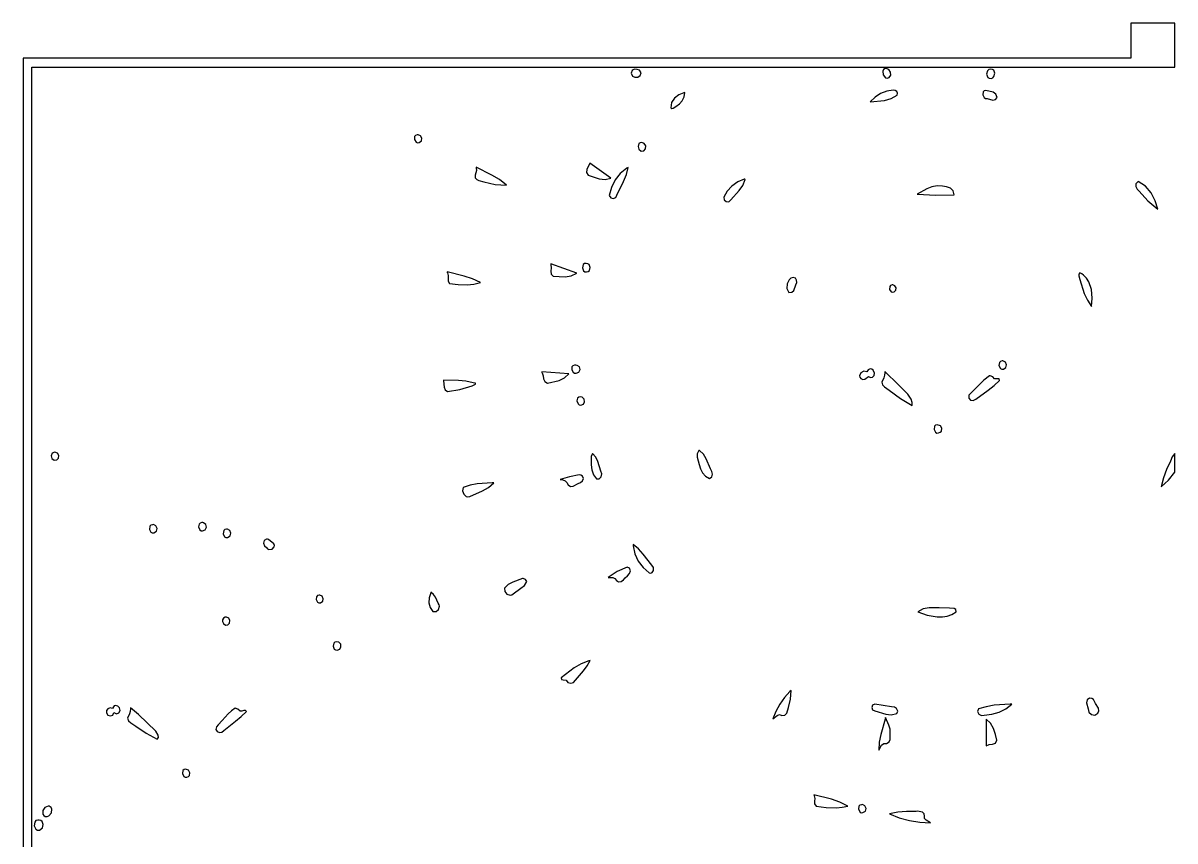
# Model space of a CAD drawing. Extents: x 0 to 13.1, y 0 to 21.
# Drawn here: x 0 to 13.1, y 11.7 to 21 of the extents above; entities that cross this region are included whole.
import ezdxf

# ---------------------------------------------------------------- set-up
doc = ezdxf.new("R2010")
doc.units = 0
doc.layers.add('Layer_1', color=7, linetype='CONTINUOUS')

msp = doc.modelspace()

# ---------------------------------------------------------------- linework, layer by layer
at = {"layer": 'Layer_1', "color": 7}
for points in [[(12.600011, 20.99998), (12.600011, 20.600018), (0, 20.600018), (0, 0.400016), (12.600011, 0.400016), (12.600011, 0), (13.099963, 0), (13.099963, 0.500064), (0.099935, 0.500064), (0.099935, 20.500083), (0.099935, 20.500083), (13.099906, 20.500083), (13.099906, 21.000034), (12.599955, 21.000034), (12.600011, 20.99998)], [(6.954794, 20.47444), (6.937376, 20.47001), (6.925505, 20.459535), (6.917591, 20.42857), (6.929422, 20.397789), (6.959369, 20.383435), (6.992281, 20.383889), (7.018592, 20.40486), (7.028534, 20.435073), (7.012342, 20.463253), (6.984758, 20.473647), (6.954794, 20.47444), (6.954794, 20.47444)], [(9.814774, 20.483271), (9.805515, 20.482932), (9.786453, 20.47128), (9.776822, 20.453465), (9.781024, 20.411049), (9.808453, 20.37908), (9.827858, 20.374326), (9.849445, 20.380957), (9.866905, 20.408772), (9.863771, 20.441897), (9.844807, 20.470128), (9.814774, 20.483263), (9.814774, 20.483271)], [(11.003139, 20.474835), (10.982492, 20.470827), (10.968272, 20.458333), (10.958474, 20.419739), (10.97247, 20.38276), (10.987992, 20.372283), (11.008984, 20.371099), (11.027102, 20.37834), (11.040185, 20.391914), (11.050543, 20.428666), (11.03866, 20.462569), (11.023942, 20.472581), (11.003139, 20.474835), (11.003139, 20.474835)], [(7.525964, 20.21041), (7.519458, 20.207644), (7.51538, 20.205923), (7.458551, 20.183218), (7.408669, 20.145852), (7.375445, 20.095788), (7.368591, 20.034989), (7.377006, 20.028902), (7.391836, 20.034329), (7.423491, 20.052244), (7.463959, 20.080717), (7.497233, 20.117541), (7.519254, 20.161252), (7.525964, 20.210388), (7.525964, 20.21041)], [(9.896577, 20.236482), (9.822582, 20.22404), (9.752516, 20.197323), (9.68923, 20.15725), (9.635575, 20.10474), (9.795613, 20.121109), (9.872367, 20.143191), (9.942161, 20.181968), (9.946164, 20.203487), (9.936391, 20.221737), (9.918107, 20.233732), (9.896577, 20.236482), (9.896577, 20.236482)], [(10.950002, 20.232404), (10.931263, 20.228222), (10.919361, 20.217028), (10.914053, 20.183619), (10.93004, 20.152209), (10.944758, 20.143513), (10.963286, 20.142829), (11.027955, 20.125286), (11.058674, 20.13016), (11.079483, 20.155013), (11.064765, 20.193013), (11.031138, 20.213845), (10.950002, 20.232404), (10.950002, 20.232404)], [(4.491634, 19.730906), (4.481878, 19.730088), (4.463726, 19.723413), (4.452964, 19.710162), (4.450861, 19.674509), (4.470082, 19.644279), (4.485974, 19.637809), (4.505139, 19.640626), (4.532808, 19.65997), (4.536676, 19.690187), (4.521399, 19.718196), (4.491634, 19.730915), (4.491634, 19.730906)], [(7.036153, 19.640507), (7.01785, 19.638103), (7.004723, 19.628977), (6.993528, 19.598455), (7.001634, 19.564719), (7.028107, 19.54355), (7.060371, 19.547458), (7.079918, 19.571637), (7.082806, 19.603684), (7.065092, 19.631191), (7.036153, 19.640507), (7.036153, 19.640507)], [(6.44448, 19.406684), (6.441996, 19.400122), (6.44129, 19.398372), (6.412774, 19.334337), (6.40838, 19.301477), (6.425252, 19.272309), (6.55317, 19.228728), (6.619637, 19.222381), (6.685257, 19.237695), (6.444488, 19.406698), (6.44448, 19.406684)], [(5.152209, 19.362143), (5.152548, 19.355144), (5.15283, 19.349963), (5.156848, 19.322532), (5.151031, 19.295899), (5.143605, 19.269316), (5.142797, 19.242035), (5.159989, 19.222106), (5.184987, 19.2107), (5.239041, 19.194464), (5.367319, 19.165484), (5.498442, 19.157919), (5.419331, 19.220482), (5.33272, 19.271738), (5.152223, 19.362143), (5.152209, 19.362143)], [(6.881097, 19.35966), (6.866546, 19.349243), (6.790891, 19.291256), (6.731949, 19.216838), (6.690515, 19.130984), (6.66739, 19.038688), (6.68292, 19.012683), (6.712287, 19.00596), (6.740813, 19.017035), (6.75382, 19.04442), (6.83002, 19.197366), (6.861179, 19.27663), (6.881097, 19.35966), (6.881097, 19.35966)], [(8.203407, 19.227314), (8.199329, 19.226778), (8.127225, 19.193341), (8.062209, 19.146935), (8.007889, 19.088858), (7.967873, 19.020403), (7.973548, 18.990051), (7.996573, 18.970881), (8.025436, 18.968699), (8.048625, 18.989314), (8.144156, 19.096533), (8.185142, 19.154916), (8.212393, 19.220383), (8.203407, 19.227328), (8.203407, 19.227314)], [(10.396471, 19.150144), (10.336039, 19.137056), (10.278243, 19.115374), (10.169866, 19.05572), (10.380161, 19.041853), (10.590886, 19.047068), (10.578989, 19.091853), (10.546042, 19.122057), (10.50181, 19.139571), (10.45606, 19.146286), (10.396471, 19.150144), (10.396471, 19.150144)], [(12.679717, 19.199642), (12.676243, 19.196665), (12.654684, 19.172121), (12.654379, 19.141542), (12.668838, 19.11139), (12.691567, 19.088131), (12.789845, 18.977729), (12.904061, 18.884237), (12.875957, 18.980567), (12.829614, 19.070266), (12.764408, 19.145801), (12.679717, 19.199642), (12.679717, 19.199642)], [(6.002514, 18.26153), (6.003022, 18.254475), (6.003304, 18.250727), (6.005094, 18.216632), (6.00111, 18.180316), (6.00441, 18.147027), (6.028052, 18.122016), (6.167083, 18.114188), (6.234884, 18.125672), (6.297047, 18.156798), (6.002531, 18.26153), (6.002514, 18.26153)], [(6.40435, 18.267979), (6.384423, 18.264987), (6.370603, 18.254044), (6.360639, 18.219005), (6.373166, 18.184268), (6.387459, 18.173703), (6.40689, 18.171242), (6.426378, 18.176434), (6.440133, 18.187992), (6.450591, 18.221417), (6.438564, 18.253938), (6.424212, 18.264367), (6.40435, 18.267979), (6.40435, 18.267979)], [(4.822969, 18.170358), (4.824719, 18.163523), (4.825876, 18.159168), (4.834884, 18.129024), (4.833151, 18.096477), (4.833996, 18.065221), (4.850737, 18.03895), (4.949542, 18.027246), (5.05022, 18.025776), (5.126901, 18.03265), (5.201971, 18.049807), (5.111467, 18.091857), (5.017049, 18.123679), (4.822955, 18.170358), (4.822969, 18.170358)], [(8.757875, 18.108732), (8.733423, 18.099311), (8.713776, 18.082925), (8.68978, 18.036324), (8.687649, 17.983071), (8.709146, 17.937305), (8.742697, 17.939419), (8.765952, 17.961478), (8.789515, 18.025776), (8.798054, 18.050802), (8.796144, 18.078126), (8.78301, 18.100015), (8.757875, 18.108732), (8.757875, 18.108732)], [(12.018038, 18.158894), (12.006084, 18.146276), (12.007634, 18.126869), (12.01832, 18.085858), (12.067446, 17.92507), (12.103541, 17.849226), (12.148958, 17.778388), (12.157548, 17.873543), (12.150775, 17.970451), (12.120922, 18.060253), (12.094928, 18.099721), (12.06027, 18.13409), (12.040007, 18.148601), (12.018047, 18.158894), (12.018038, 18.158894)], [(9.890292, 18.024616), (9.882079, 18.024616), (9.865289, 18.018119), (9.855599, 18.005555), (9.854602, 17.972246), (9.873256, 17.944727), (9.888129, 17.939401), (9.905726, 17.943037), (9.9275, 17.962489), (9.92947, 17.98886), (9.91571, 18.012729), (9.890292, 18.024672), (9.890292, 18.024616)], [(5.899051, 17.034194), (5.901478, 17.027578), (5.902805, 17.023997), (5.913325, 16.991091), (5.919766, 16.954693), (5.932858, 16.923636), (5.96333, 16.906753), (6.097017, 16.936789), (6.157999, 16.965903), (6.207684, 17.012861), (5.899057, 17.034194), (5.899051, 17.034194)], [(6.28661, 17.110868), (6.270625, 17.110586), (6.253103, 17.104412), (6.242487, 17.092306), (6.239537, 17.059326), (6.256899, 17.029706), (6.271673, 17.021801), (6.289698, 17.021508), (6.320188, 17.032482), (6.33476, 17.060647), (6.329942, 17.090795), (6.302265, 17.107718), (6.28661, 17.110806), (6.28661, 17.110868)], [(9.632544, 17.069471), (9.609985, 17.058064), (9.59765, 17.036838), (9.561332, 17.041573), (9.528676, 17.022841), (9.512773, 16.991471), (9.515193, 16.97443), (9.52671, 16.95829), (9.550036, 16.949199), (9.574565, 16.952672), (9.614462, 16.981664), (9.637502, 16.969466), (9.662113, 16.974467), (9.67967, 16.992285), (9.681546, 17.018539), (9.667125, 17.054794), (9.652057, 17.066547), (9.632544, 17.069471), (9.632544, 17.069471)], [(9.802261, 17.038108), (9.801217, 17.031106), (9.800229, 17.024491), (9.798245, 16.995605), (9.788794, 16.968858), (9.764841, 16.91684), (9.774513, 16.885823), (9.798166, 16.864235), (9.851435, 16.825835), (9.97853, 16.733125), (10.112767, 16.65121), (10.110309, 16.688646), (10.099837, 16.72278), (10.061121, 16.783119), (9.956498, 16.885971), (9.802266, 17.038108), (9.802261, 17.038108)], [(11.142929, 17.159153), (11.135874, 17.159153), (11.134604, 17.159153), (11.115572, 17.154137), (11.103509, 17.141885), (11.098305, 17.106353), (11.115027, 17.073919), (11.13037, 17.065539), (11.149708, 17.065944), (11.1784, 17.083213), (11.185734, 17.114667), (11.173361, 17.14509), (11.142929, 17.159263), (11.142929, 17.159153)], [(4.781132, 16.939991), (4.782289, 16.933045), (4.782572, 16.931437), (4.789097, 16.862396), (4.799783, 16.831111), (4.827439, 16.812429), (4.968645, 16.83523), (5.10641, 16.874385), (5.146335, 16.895637), (5.145997, 16.905031), (5.119364, 16.911647), (5.035971, 16.928189), (4.9513, 16.934969), (4.781138, 16.939979), (4.781132, 16.939991)], [(11.000108, 16.99153), (10.990902, 16.990486), (10.926593, 16.941754), (10.868455, 16.885658), (10.756471, 16.769227), (10.755099, 16.737678), (10.775957, 16.715105), (10.80635, 16.708542), (10.833585, 16.725019), (10.974708, 16.825834), (11.043529, 16.878329), (11.105941, 16.937239), (11.100805, 16.954718), (11.08496, 16.957268), (11.04834, 16.954435), (11.026893, 16.977818), (11.000108, 16.991533), (11.000108, 16.99153)], [(6.338039, 16.751255), (6.319174, 16.747738), (6.306558, 16.737309), (6.298693, 16.704823), (6.311672, 16.672016), (6.325112, 16.661186), (6.342724, 16.657108), (6.372517, 16.667953), (6.386349, 16.695186), (6.382558, 16.726089), (6.359483, 16.747947), (6.338039, 16.751255), (6.338039, 16.751255)], [(10.395701, 16.433701), (10.376793, 16.428477), (10.364885, 16.416117), (10.360011, 16.380584), (10.37695, 16.348292), (10.39231, 16.339985), (10.411576, 16.340435), (10.431363, 16.348171), (10.443936, 16.360869), (10.449426, 16.393466), (10.432022, 16.422864), (10.395701, 16.433701), (10.395701, 16.433701)], [(0.35989, 16.121823), (0.330512, 16.109618), (0.320465, 16.081323), (0.328519, 16.050498), (0.353441, 16.030705), (0.38423, 16.033317), (0.404291, 16.055757), (0.40834, 16.086053), (0.391089, 16.11223), (0.35989, 16.121823), (0.35989, 16.121823)], [(7.690999, 16.142823), (7.687084, 16.139846), (7.664746, 16.104967), (7.664918, 16.064727), (7.688636, 15.983466), (7.703925, 15.934655), (7.727418, 15.88766), (7.760625, 15.848742), (7.805053, 15.824166), (7.832562, 15.840983), (7.84071, 15.870383), (7.834406, 15.903573), (7.818557, 15.931763), (7.769011, 16.047631), (7.73788, 16.101369), (7.691007, 16.142823), (7.690999, 16.142823)], [(6.475293, 16.10638), (6.462783, 16.073388), (6.459141, 16.034667), (6.459549, 15.977221), (6.468813, 15.92012), (6.488496, 15.866287), (6.52016, 15.818646), (6.552393, 15.81779), (6.573403, 15.840664), (6.580524, 15.874274), (6.571093, 15.905627), (6.537938, 16.015089), (6.513454, 16.065728), (6.475293, 16.10638), (6.475293, 16.10638)], [(13.099963, 16.107932), (13.069503, 16.067313), (13.047836, 16.020199), (13.004656, 15.926251), (12.968373, 15.8294), (12.942039, 15.729246), (13.02811, 15.804653), (13.099963, 15.895769), (13.099963, 16.107932), (13.099963, 16.107932)], [(6.324315, 15.86467), (6.214762, 15.843624), (6.108567, 15.811147), (6.137764, 15.807408), (6.163749, 15.795721), (6.184619, 15.776519), (6.198472, 15.750238), (6.224394, 15.731752), (6.254473, 15.734672), (6.312188, 15.764846), (6.338503, 15.776877), (6.361883, 15.796954), (6.372874, 15.821952), (6.362017, 15.848742), (6.344702, 15.860798), (6.324315, 15.86467), (6.324315, 15.86467)], [(5.352906, 15.772452), (5.334663, 15.772), (5.166064, 15.76161), (5.083274, 15.746488), (5.004319, 15.722004), (4.999057, 15.682797), (5.012348, 15.643839), (5.040449, 15.618181), (5.058883, 15.614417), (5.079616, 15.618872), (5.224043, 15.682667), (5.292793, 15.720987), (5.352906, 15.77244), (5.352906, 15.772452)], [(1.481887, 15.298519), (1.471526, 15.297982), (1.453205, 15.291976), (1.441601, 15.279392), (1.436766, 15.24448), (1.453458, 15.213238), (1.468764, 15.205239), (1.488115, 15.205653), (1.516935, 15.224042), (1.523821, 15.254881), (1.511297, 15.284326), (1.481887, 15.298533), (1.481887, 15.298519)], [(2.044294, 15.321229), (2.034811, 15.32089), (2.016076, 15.31663), (2.003619, 15.305446), (1.996232, 15.271892), (2.010037, 15.239397), (2.024069, 15.229536), (2.04242, 15.227128), (2.072441, 15.239736), (2.085118, 15.268449), (2.079243, 15.299596), (2.05361, 15.31951), (2.044294, 15.321232), (2.044294, 15.321229)], [(2.324475, 15.248689), (2.313782, 15.248407), (2.294516, 15.243256), (2.281914, 15.230666), (2.27526, 15.194016), (2.29094, 15.160142), (2.306256, 15.151023), (2.326076, 15.15073), (2.355535, 15.169476), (2.364304, 15.201651), (2.353556, 15.23284), (2.324467, 15.248627), (2.324475, 15.248689)], [(2.781489, 15.132603), (2.769472, 15.132603), (2.742048, 15.117008), (2.734329, 15.087435), (2.744068, 15.056758), (2.769021, 15.03785), (2.780752, 15.022783), (2.796622, 15.015656), (2.83182, 15.021016), (2.856688, 15.045513), (2.859647, 15.062309), (2.853301, 15.080733), (2.793162, 15.130286), (2.781478, 15.132657), (2.781489, 15.132603)], [(6.936991, 15.072631), (6.939856, 15.055762), (6.956221, 14.965364), (6.995806, 14.88324), (7.052629, 14.810772), (7.120709, 14.749342), (7.138249, 14.747134), (7.152737, 14.75258), (7.170822, 14.778715), (7.171499, 14.812308), (7.151302, 14.837923), (7.053542, 14.964468), (6.999756, 15.023182), (6.936991, 15.072631), (6.936991, 15.072631)], [(6.8709, 14.814936), (6.757261, 14.765515), (6.653005, 14.698356), (6.706931, 14.698808), (6.730398, 14.687078), (6.747702, 14.665282), (6.773147, 14.648736), (6.801334, 14.653534), (6.827552, 14.671565), (6.847086, 14.694715), (6.874738, 14.714608), (6.897822, 14.742181), (6.907623, 14.773624), (6.895428, 14.805126), (6.8709, 14.814936), (6.8709, 14.814936)], [(5.688268, 14.685952), (5.680329, 14.685247), (5.568825, 14.643584), (5.516351, 14.617186), (5.474891, 14.575996), (5.477865, 14.53766), (5.503473, 14.507489), (5.539334, 14.496), (5.557238, 14.500548), (5.573062, 14.513709), (5.661616, 14.574555), (5.702639, 14.607983), (5.729168, 14.652726), (5.714698, 14.676381), (5.688268, 14.685964), (5.688268, 14.685952)], [(3.375366, 14.497547), (3.365943, 14.497208), (3.348179, 14.491698), (3.337079, 14.479602), (3.332908, 14.445732), (3.349499, 14.415758), (3.364351, 14.408532), (3.382919, 14.40984), (3.408622, 14.428079), (3.41432, 14.456928), (3.402428, 14.484158), (3.375366, 14.497538), (3.375366, 14.497547)], [(4.639248, 14.529793), (4.636539, 14.523234), (4.635833, 14.521372), (4.618483, 14.467859), (4.615706, 14.410561), (4.628754, 14.355669), (4.658876, 14.309375), (4.696372, 14.310162), (4.725609, 14.334782), (4.737244, 14.370496), (4.733541, 14.388534), (4.721933, 14.404568), (4.691145, 14.474703), (4.668714, 14.50536), (4.639251, 14.529805), (4.639248, 14.529793)], [(10.419735, 14.352798), (10.303702, 14.352459), (10.235906, 14.341196), (10.175875, 14.308308), (10.283088, 14.26836), (10.39734, 14.248833), (10.454503, 14.249639), (10.510303, 14.259044), (10.563699, 14.278212), (10.61365, 14.308308), (10.608582, 14.333784), (10.588213, 14.345654), (10.535598, 14.347994), (10.419735, 14.352789), (10.419735, 14.352798)], [(2.299451, 14.245367), (2.280448, 14.236074), (2.269614, 14.218073), (2.268462, 14.196341), (2.278504, 14.175858), (2.300713, 14.157022), (2.327953, 14.159745), (2.34921, 14.178353), (2.353471, 14.207168), (2.34021, 14.233518), (2.313395, 14.24487), (2.299451, 14.245378), (2.299451, 14.245367)], [(3.565206, 13.966562), (3.547207, 13.961765), (3.534913, 13.950239), (3.526793, 13.916442), (3.539561, 13.884058), (3.553376, 13.874297), (3.571931, 13.871973), (3.601794, 13.882161), (3.615859, 13.90896), (3.612369, 13.939686), (3.58957, 13.961654), (3.565206, 13.966562), (3.565206, 13.966562)], [(6.447951, 13.755336), (6.432573, 13.749934), (6.346787, 13.71613), (6.267965, 13.66892), (6.120364, 13.558167), (6.125172, 13.53981), (6.140857, 13.534519), (6.177139, 13.530055), (6.196683, 13.502888), (6.228387, 13.495522), (6.26065, 13.505861), (6.281872, 13.531805), (6.375318, 13.636392), (6.41665, 13.692637), (6.447951, 13.755322), (6.447951, 13.755336)], [(8.733731, 13.413305), (8.72111, 13.400354), (8.658366, 13.332553), (8.60566, 13.256916), (8.562378, 13.175317), (8.527906, 13.089633), (8.575088, 13.128523), (8.601197, 13.139868), (8.628614, 13.130699), (8.662214, 13.132795), (8.684719, 13.155412), (8.706556, 13.220601), (8.72761, 13.315845), (8.733731, 13.413305), (8.733731, 13.413305)], [(1.052271, 13.242823), (1.038027, 13.238194), (1.027938, 13.226698), (1.016277, 13.206608), (0.9901, 13.214692), (0.965557, 13.206102), (0.949851, 13.185638), (0.950186, 13.158103), (0.96536, 13.131924), (0.993207, 13.124329), (1.020559, 13.134434), (1.034246, 13.161354), (1.062093, 13.148645), (1.08973, 13.160244), (1.105528, 13.186233), (1.097856, 13.216695), (1.078811, 13.236672), (1.052271, 13.242823), (1.052271, 13.242823)], [(9.685514, 13.259463), (9.659677, 13.246374), (9.651237, 13.219788), (9.660443, 13.193774), (9.687546, 13.182402), (9.810042, 13.142435), (9.873314, 13.136528), (9.935374, 13.150929), (9.946895, 13.179678), (9.935063, 13.206632), (9.909068, 13.224903), (9.8781, 13.227603), (9.685562, 13.259463), (9.685562, 13.259463), (9.685514, 13.259463)], [(11.245675, 13.257431), (11.226052, 13.256923), (11.043984, 13.245251), (10.954385, 13.228335), (10.867209, 13.203233), (10.855766, 13.173279), (10.870096, 13.145526), (10.898982, 13.129333), (10.931206, 13.134058), (11.016839, 13.144281), (11.100188, 13.167107), (11.177663, 13.204248), (11.245675, 13.25742), (11.245675, 13.257431)], [(12.128226, 13.327261), (12.10139, 13.305365), (12.094857, 13.272692), (12.112625, 13.204009), (12.12127, 13.165943), (12.150456, 13.140319), (12.187901, 13.134207), (12.221326, 13.154677), (12.235456, 13.183255), (12.23161, 13.213317), (12.198175, 13.267069), (12.172295, 13.309693), (12.152982, 13.323951), (12.128226, 13.327261), (12.128226, 13.327261)], [(1.222321, 13.217909), (1.221446, 13.210963), (1.220628, 13.204678), (1.219772, 13.176084), (1.210759, 13.149644), (1.188384, 13.097524), (1.199786, 13.066461), (1.224947, 13.045349), (1.281594, 13.007509), (1.400432, 12.926619), (1.52457, 12.858626), (1.540009, 12.878866), (1.536941, 12.904212), (1.509796, 12.951671), (1.412327, 13.046916), (1.31136, 13.13881), (1.222338, 13.217909), (1.222321, 13.217909)], [(2.413827, 13.21102), (2.371468, 13.18345), (2.333205, 13.148769), (2.262849, 13.072386), (2.220939, 13.024573), (2.201856, 12.999743), (2.191964, 12.971241), (2.20609, 12.945385), (2.232533, 12.935053), (2.2618, 12.939811), (2.284403, 12.959224), (2.417323, 13.063044), (2.48246, 13.116451), (2.542317, 13.175299), (2.530699, 13.187449), (2.5107, 13.184114), (2.488044, 13.177171), (2.468454, 13.178496), (2.443183, 13.199081), (2.413827, 13.21102), (2.413827, 13.21102)], [(9.808436, 13.105406), (9.803474, 13.087324), (9.753595, 12.912765), (9.734257, 12.824518), (9.730438, 12.733886), (9.7641, 12.791293), (9.78797, 12.810971), (9.820123, 12.810947), (9.848952, 12.827992), (9.860372, 12.857871), (9.860582, 12.92615), (9.859658, 12.973424), (9.847581, 13.01893), (9.808436, 13.105406), (9.808436, 13.105406)], [(10.95386, 13.087878), (10.95386, 13.07316), (10.953465, 12.785589), (10.986973, 12.797727), (11.02494, 12.803545), (11.057527, 12.815764), (11.074897, 12.847105), (11.060193, 12.914599), (11.038067, 12.980706), (11.004093, 13.040206), (10.953849, 13.087878), (10.95386, 13.087878)], [(1.849272, 12.520512), (1.83062, 12.51566), (1.81867, 12.503744), (1.813086, 12.468976), (1.828944, 12.436714), (1.843796, 12.427932), (1.862667, 12.427466), (1.881256, 12.434194), (1.893079, 12.446219), (1.898379, 12.478369), (1.882474, 12.508328), (1.849272, 12.520512), (1.849272, 12.520512)], [(8.993959, 12.22809), (8.995512, 12.221201), (8.996499, 12.217067), (9.00403, 12.186739), (9.001324, 12.154118), (9.00176, 12.122943), (9.018713, 12.096956), (9.134331, 12.082068), (9.25182, 12.079097), (9.317006, 12.085445), (9.380971, 12.099657), (9.28877, 12.144029), (9.192392, 12.177908), (8.993962, 12.22809), (8.993959, 12.22809)], [(0.284263, 12.098006), (0.247387, 12.08261), (0.225093, 12.047783), (0.224598, 12.008976), (0.234781, 11.99291), (0.253119, 11.981643), (0.275183, 11.980303), (0.295043, 11.988474), (0.323225, 12.023299), (0.327805, 12.066028), (0.318163, 12.084079), (0.298924, 12.096572), (0.284263, 12.098011), (0.284263, 12.098006)], [(9.546223, 12.115368), (9.546223, 12.115368), (9.53619, 12.11486), (9.518091, 12.109568), (9.506641, 12.097343), (9.501873, 12.062571), (9.518247, 12.031495), (9.533224, 12.02389), (9.552122, 12.025065), (9.580032, 12.042896), (9.586768, 12.072909), (9.574705, 12.101587), (9.546223, 12.11541), (9.546223, 12.115368)], [(0.182234, 11.940907), (0.169443, 11.940399), (0.147134, 11.933476), (0.132978, 11.918097), (0.126918, 11.874689), (0.146847, 11.83561), (0.165179, 11.825644), (0.188352, 11.826299), (0.221256, 11.850731), (0.230481, 11.88845), (0.217111, 11.923742), (0.202293, 11.935568), (0.182234, 11.940895), (0.182234, 11.940907)], [(10.173121, 12.040458), (10.158072, 12.038849), (10.047221, 12.039131), (9.94935, 12.029618), (9.85303, 12.009696), (9.96522, 11.965523), (10.081437, 11.93363), (10.200419, 11.914579), (10.320901, 11.908934), (10.269538, 11.93895), (10.250643, 11.957849), (10.252165, 11.984835), (10.247756, 12.012786), (10.229002, 12.030217), (10.173121, 12.040452), (10.173121, 12.040458)]]:
    msp.add_lwpolyline(points, dxfattribs=at)

doc.saveas('drawing.dxf')
